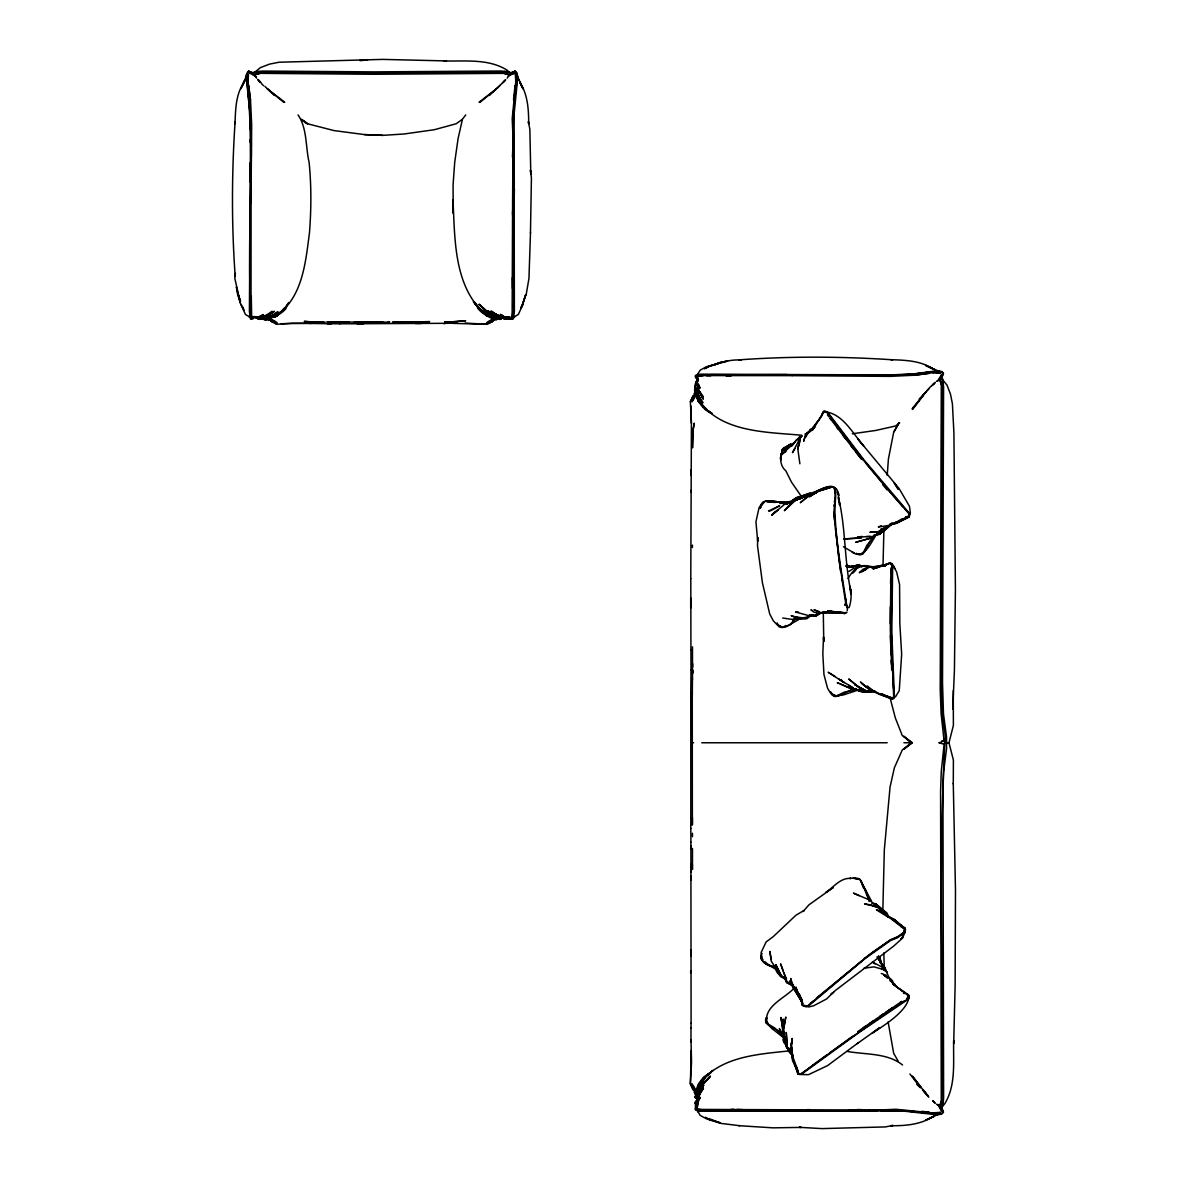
<?xml version="1.0" encoding="UTF-8"?>
<svg xmlns="http://www.w3.org/2000/svg" width="1188" height="1188" viewBox="0 0 1188 1188"><rect width="100%" height="100%" fill="white"/><g stroke="black" fill="none" stroke-linecap="round" stroke-linejoin="round"><path stroke-width="1.5" d="M250.237 129.076C251.678 110.128 246.614 91.209 247.356 72.572L248.738 71.221L251.752 72.914L248.634 71.235L246.079 75.171L249.658 110.306M251.069 194.164L251.678 124.562L250.505 100L247.698 79.462L248.426 73.983L248.04 81.779M512.607 202.94L512.132 317.642L512.919 311.39M512.889 257.885L512.86 262.103M695.633 394.134L693.109 395.96L690.362 401.707L691.416 423.418L690.777 578.69M690.807 828.481L690.807 825.007M692.485 646.836L692.515 679.402M953.281 783.976L953.4 760.127L948.989 742.767L953.385 725.437L953.281 690.54M250.015 181.898L250.178 162.563M250.193 295.99C247.609 224.651 254.737 152.807 246.97 81.779M251.039 202.94L251.054 198.544M251.084 191.951L251.024 308.227M251.128 181.942L251.114 184.927M251.336 147.06L251.336 142.382M512.592 202.94L513.038 137.942L512.206 118.755L516.201 77.71L515.354 73.983L515.785 81.779M513.023 142.382L513.023 137.942M513.84 232.803L513.691 271.696M690.792 578.675L690.926 650.341M691.089 1023.254L690.896 842.277M692.47 865.146L692.485 848.529M890.926 567.968L890.317 629.878L891.698 670.017M251.321 157.158L251.336 149.406M512.726 242.085L512.741 237.437M690.792 475.452L690.822 469.958M690.718 698.574L691.015 670.047M691 669.987L690.926 650.311M690.956 956.043L690.985 949.969M692.262 698.811L692.441 679.105M891.223 620.596L891.386 641.505M690.763 691.921L690.807 818.131M692.262 698.782L692.366 824.814M692.277 695.411L692.307 692.04M697.891 380.962L697.905 377.754M792.01 1053.429L792.648 1056.355L791.03 1045.544L792.307 1038.579L791.282 1050.712L793.302 1059.963L798.381 1072.957L795.975 1065.488L797.252 1069.052M249.822 227.665L249.777 253.668M882.996 566.171L883.902 529.907M891.282 609.993L892.114 565.919L891.208 564.018M690.659 972.853L690.688 970.745M697.401 384.541L697.891 388.253M890.376 606.771L890.302 623.908M250.208 303.623L250.104 314.508L251.292 319.245M513.81 303.846L513.884 295.99M952.835 703.756L952.776 709.117L954.424 670.151L955.419 589.545L953.905 432.863L952.405 403.816L950.504 394.223L947.014 385.105L942.737 379.922M846.272 603.979L847.386 608.004M690.985 1028.036L690.985 1039.738M249.896 257.87L249.985 303.846M890.584 583.56L890.688 578.081M250.237 142.382L250.282 139.397M691 1028.036L691.074 1023.239M823.284 611.731L823.774 641.594L823.507 636.976L822.824 653.92L823.967 674.546L827.561 688.238L830.754 693.48L836.233 695.841L843.465 694.921L858.731 689.901M512.355 277.576L512.503 288.491M514.211 189.813L514.226 174.963M513.439 277.547L513.409 283.412M251.277 295.99L251.663 317.642L250.876 311.39M513.528 157.172L513.454 166.632M514.152 197.386L514.374 311.39L513.439 318.785L509.904 318.726L511.701 319.201M941.238 384.556L939.738 379.121L941.297 384.556L940.213 689.783L941.119 713.81L944.178 741.713L944.371 740.97L941.98 741.104M512.756 266.899L512.815 264.493M250.594 129.002L249.406 311.39L250.356 318.785L252.658 319.082L255.301 316.706L253.742 317.122M513.483 113.023L513.84 149.45M697.104 1108.122L697.802 1101.083L700.281 1097.4L697.831 1102.271L698.41 1100.949L697.43 1106.845M512.771 149.406L512.444 157.158M513.765 151.797C512.013 125.334 514.879 98.619 516.438 72.572L515.057 71.221L512.028 72.914L515.057 71.221L517.062 73.107L517.79 77.205L513.647 118.696L514.315 184.927M890.762 573.938L890.881 570.418M697.505 385.209L697.727 394.164L702.954 402.658L699.836 399.168L696.495 390.169L697.935 394.683M766.631 1020.938L766.854 1022.675M696.807 393.466C692.693 390.986 696.361 385.447 696.079 381.482M513.602 151.5L513.78 311.538L512.503 319.245M514.107 192.011L514.538 189.649M495.099 319.349C494.951 318.755 493.629 320.953 495.99 318.726M513.884 196.391L514.434 191.862M513.543 111.717L514.597 99.985M514.315 194.075L513.691 215.295M246.777 76.106L246.748 79.522M941.698 378.527L943.391 373.329L941.52 371.428L937.421 370.701L914.597 373.774L890.064 374.948L700.311 374.175L695.559 375.363L695.559 377.353L697.935 379.997L695.426 376.789M941.698 378.63L941.787 377.16M697.415 377.621L697.133 381.883L700.074 388.164L698.589 384.897M944.208 740.688L944.297 739.307M887.213 475.393L888.416 459.028L893.673 432.254L899.108 422.735M891.475 641.594L893.688 697.46M812.815 428.229L821.665 416.112M941.312 1100.964L939.738 1106.414L941.267 1100.979L940.584 791.342L941.238 771.784L944.178 743.629L944.386 744.371L939.129 742.752M874.323 534.971L873.388 538.119L871.844 538.892C866.898 543.376 865.176 559.771 856.251 553.281M904.707 929.536L903.816 932.238L899.182 935.995L890.361 939.931L864.225 958.449M530.457 233.13L531.422 177.755L530.412 170.166L530.798 173.997L529.863 129.284L528.378 121.622L528.675 123.953C528.719 109.86 527.828 94.743 520.032 82.581M515.043 85.67L513.513 100M514.79 98.218L516.825 81.779M869.185 901.558C867.834 894.713 864.805 887.466 860.855 881.57M760.855 956.889C761.315 962.102 768.398 966.037 773.15 966.393L775.422 967.195C775.853 976.18 785.803 976.67 786.679 982.565L792.738 985.862L798.069 992.96L802.227 1000.771L802.806 1004.187L799.197 993.881L802.182 1000.727L800.014 996.539L801.514 999.435M760.29 508.167L762.8 502.316L766.75 500.727L787.837 502.747M893.911 696.153L892.247 699.064L879.566 694.416L876.209 691.861M697.386 381.318L697.742 378.467L697.148 381.972M698.262 1092.901L700.192 1084.674L705.182 1077.783L698.188 1088.327L696.569 1092.871L700.801 1083.901L698.024 1089.277L697.445 1093.673L698.173 1088.772L700.192 1084.674L696.911 1095.485L698.069 1094.371M873.848 535.283L873.017 538.327L867.002 545.158L862.533 554.276L858.582 554.365M942.856 1102.776L943.064 1101.231M784.021 1038.698L784.021 1036.604L783.159 1039.381C782.937 1043.673 787.258 1044.311 786.545 1047.474C790.391 1051.707 785.387 1047.252 786.04 1044.43L786.441 1046.034L783.427 1039.916M697.727 394.164C695.708 377.056 696.109 403.682 699.97 402.702L697.222 393.822L699.821 402.955L703.801 407.068L699.643 401.514L700.326 403.029L698.277 397.95M696.406 390.377L696.465 392.263M759.785 507.974C762.147 495.218 778.675 503.534 787.377 502.94M760.439 508.093L760.914 506.103M783.738 1028.689L785.803 1017.047L783.382 1030.13L785.06 1042.589L782.328 1032.728L783.13 1019.007L783.412 1028.229M700.192 1093.747L700.905 1089.337L703.816 1085.045C700.207 1090.302 695.648 1097.623 697.46 1104.276M941.49 1110.424L941.772 1104.929M269.646 317.493L269.334 320.181L268.681 319.349M267.805 318.726C268.488 321.948 270.953 318.072 269.453 316.439M792.307 1038.579L791.03 1045.544L791.312 1043.985M493.569 317.448L489.605 316.557L479.7 309.355L485.075 314.167L494.639 318.042L484.763 313.84L478.957 308.821L473.359 301.678L485.105 313.736L494.639 318.042L494.609 319.572L496.213 319.527L493.792 319.112M761.463 955.404L761.76 958.137L761.122 952.524L766.111 941.95L773.165 936.708L795.96 915.206L804.068 910.454L803.088 911.523L808.969 904.825L833.204 887.54L826.002 892.322C833.857 887.08 840.243 877.709 850.786 878.378L849.776 878.496L854.113 877.873L858.612 879.387L855.999 878.734M834.347 501.915L835.298 497.534M784.852 1036.263L784.511 1041.148L783.768 1030.159M834.021 506.029L834.407 504.351M698.024 1096.509L703.177 1087.866L698.024 1096.509L696.955 1101.128M799.524 443.169L800.192 440.377M760.751 955.434C759.785 961.656 768.532 966.453 773.7 966.765L775.779 967.893M493.822 317.849C497.713 322.453 476.759 311.568 477.517 306.489M269.438 318.993L271.235 321.532L277.027 324.265L292.129 323.255L339.768 323.819M845.871 1110.943L698.099 1111.211L695.381 1109.666L696.123 1105.805L695.307 1102.301L697.98 1099.138M256.593 78.141L254.499 74.829L259.86 73.344L373.789 74.265L503.92 73.359L509.355 74.889L507.187 78.126M695.901 1106.964L695.426 1108.642L695.485 1101.514L697.935 1099.628L695.247 1097.623L696.524 1094.534L694.876 1093.346L695.589 1091.252M847.237 610.691L847.46 608.018M691.965 401.886L695.767 395.649M941.639 374.294L937.778 381.155M766.631 1018.235L766.23 1020.863L767.983 1023.165M805.256 435.937L803.756 441.03L805.256 435.937L807.899 432.952M523.388 302.212L525.705 294.654L523.151 302.554M943.406 373.433L941.713 376.462L943.406 373.433L942.054 372.052L937.659 371.265L906.845 374.844L843.703 375.037M794.742 619.572L790.287 624.636L781.763 627.546L778.942 626.625L777.145 622.883M254.678 72.958L253.816 72.557M778.318 624.784C782.001 631.348 793.168 624.175 794.341 618.8M696.005 1091.49C697.475 1083.263 703.014 1076.283 710.825 1072.913M849.138 607.528C851.425 600.727 851.781 592.916 849.851 585.966L850.771 593.97L850.89 589.901L850.875 591.787C844.237 560.632 845.915 528.2 838.386 497.267L838.639 499.673L838.49 493.688L837.243 491.877L838.698 495.53C837.362 479.804 821.057 489.634 814.612 492.174C843.421 477.279 833.946 493.05 835.03 514.76C836.53 545.114 841.995 575.096 846.673 605.019L847.95 607.811M879.491 960.468L880.234 958.464L879.417 956.533M269.171 317.701C270.522 314.909 267.33 322.438 269.661 319.156L270.968 317.983L269.112 318.057M821.665 414.924L824.294 410.81L827.546 412.058L863.75 459.608L909.726 513.691L909.28 516.854L896.361 523.344L890.495 524.784L895.44 523.314M696.628 1093.376L696.495 1094.118M792.99 620.062L793.346 619.141M879.699 961.151L880.516 959.102L879.744 957.068M805.746 437.139L810.053 429.432L814.567 427.561L810.023 431.749L813.097 427.264L815.517 426.046L812.444 430.056L823.329 412.681L822.601 414.018M807.38 433.204L807.721 432.417L806.355 433.769M269.661 319.052L269.082 319.914L269.483 318.726M699.895 1093.821L696.836 1101.766L700.341 1092.871L703.445 1088.401L699.895 1093.821L700.341 1092.871M800.281 438.595L799.257 441L800.356 438.743M697.698 1089.114C692.337 1101.707 702.717 1074.13 705.271 1076.759L700.757 1082.268M698.099 373.478L697.415 374.755L700.163 370.151L706.429 366.765L727.695 361.078L720.849 362.162L706.028 367.538C717.136 363.365 729.269 359.192 741.282 360.023L738.698 359.875C789.886 356.177 841.55 356.415 892.767 359.801L890.911 359.697C905.538 360.157 921.086 360.662 933.56 369.26M690.362 401.722L693.109 395.96L695.485 394.134M698.247 1087.837L700.237 1083.59M939.159 379.358L940.154 377.71L941.921 378.942L942.426 384.125L941.401 685.224L942.351 713.795L945.41 736.902L944.891 742.708M244.446 80.992L242.486 85.076L246.614 75.512M694.416 396.822L692.886 399.97M700.059 1088.431L696.97 1097.088L700.489 1086.961L710.276 1076.239L700.608 1086.263L696.851 1096.643L701.143 1086.144M800.163 437.362L796.302 439.991L791.564 446.064L795.708 441.372L789.263 446.302L784.644 451.811L791.876 444.876L786.025 449.094L781.867 454.44L785.981 451.455M521.28 306.92L522.928 303.727M521.116 307.855L526.329 293.778L528.957 278.378L530.501 232.566M812.518 429.566L813.364 427.918M521.012 308.063L523.373 303.504L518.339 314.464L513.736 317.211L514.998 316.528M942.069 378.512L941.668 379.388M940.51 378.675L941.059 377.68L942.827 379.165L943.584 387.318L942.515 682.684L943.48 713.795L946.524 736.842L946.554 741.698L945.069 742.708M876.699 534.169C871.443 541.268 864.032 561.018 852.212 552.064L854.306 553.133L843.435 546.718M268.117 318.399L268.488 317.523L268.681 320.374L268.874 317.463C267.151 322.854 261.434 316.81 258.242 319.067C249.569 313.409 259.281 321.339 263.201 318.8C264.493 321.235 268.562 318.414 268.696 320.003L269.424 319.81M699.895 1083.783L698.202 1086.827L700.504 1082.565L697.326 1090.45L694.98 1091.891L695.054 1094.178L696.45 1095.336L695.366 1097.667L697.935 1099.509M851.44 567.196L857.617 564.939L859.28 564.835L861.419 567.047L863.602 565.592C873.923 567.641 875.987 566.795 886.441 564.419L890.48 562.622L892.663 565.859L891.787 632.491L894.43 697.059L893.688 698.752L892.158 699.049L877.739 693.139M848.024 578.541C852.004 571.562 859.325 562.607 868.324 567.077L865.488 566.424M872.824 537.407L873.462 536.278M899.168 422.779L893.97 431.749M881.021 532.313L881.645 531.259M794.935 448.574L792.47 452.643L799.821 438.714M852.093 567.344L853.103 566.706M286.278 306.489C288.164 310.617 267.315 320.819 277.368 315.785L269.231 318.369L271.428 321.443L269.617 319.379M761.36 505.301L763.795 502.539L759.102 507.528L755.939 521.77L757.706 541.327L757.706 537.303L757.513 545.797L762.414 582.744L769.705 613.944L773.284 620.73L777.784 625.497L779.996 626.358L778.571 625.274M800.801 437.407L801.766 435.862L800.133 437.689L797.846 449.123L799.88 463.766M288.773 302.465L283.932 309.875L287.838 304.024M886.01 527.635L884.555 529.596L887.718 526.418M766.498 1017.284C761.582 1026.046 776.997 1027.412 780.323 1033.293L784.481 1037.57L774.576 1027.887L765.859 1022.72L766.75 1017.789M509.207 72.973L509.979 72.557M805.449 434.466L808.657 431.675M890.896 523.463L888.832 526.091M285.075 307.395L278.393 314.241L273.893 316.78L259.845 317.226M906.8 998.529L907.454 997.653M700.831 1086.857L710.276 1076.239L702.167 1084.852M245.099 79.626L240.793 88.877L243.807 82.64C235.64 94.639 235.58 109.712 235.001 123.715L235.09 121.859C231.705 173.077 231.482 224.74 235.179 275.928L235.328 273.344L234.838 278.378L240.288 302.762L237.466 293.778L236.382 286.932L240.422 303.504L245.456 314.464L250.059 317.211L248.782 316.528M907.528 999.034L908.241 995.945M925.957 391.832L912.399 409.444L923.106 395.545M465.741 114.924L462.474 119.156L458.063 138.714L454.707 162.311L453.074 184.912L453.222 213.291L452.97 199.703C454.974 238.491 453.474 285.566 484.734 313.81L474.517 303.059L479.566 309.623L475.007 302.465M912.176 408.642L923.596 394.654M873.715 567.463L874.205 566.854L870.403 566.617L861.716 571.71L866.186 569.453M505.301 79.893L497.831 87.704M820.076 418.235L813.394 426.893M875.289 535.951L873.625 537.377L876.789 534.11L879.892 534.095L883.427 530.962L879.818 534.14L877.383 535.135L876.195 534.392M926.922 390.659L930.961 386.219M695.381 375.987L703.088 374.71L726.18 375.126M697.074 376.551L703.237 375.571L792.144 375.646M700.89 1082.164L706.014 1076.269M486.605 322.661L492.842 318.859M269.037 317.389L271.963 316.587M255.212 71.889L260.41 67.612L269.528 64.122L279.106 62.221L382.833 59.4L446.495 60.93L443.57 60.944C464.954 61.538 488.743 58.301 507.484 70.419L508.568 71.874M888.891 526.076L891.995 522.972M761.404 954.335L762.117 953.533M862.369 553.296L863.721 551.796M810.528 1003.415L813.29 1001.053M925.927 392.01L922.497 395.663L929.372 388.387M909.072 515.844L909.176 513.825L904.87 509.132M811.879 614.612L807.023 618.503L799.762 618.592M773.433 513.35L771.725 515.146L775.838 511.553M489.56 95.426L493.139 91.699M887.421 526.611L885.312 528.764L887.391 526.759M856.296 688.609L853.593 690.584L851.93 690.228C845.396 690.391 835.535 701.841 831.541 693.094M799.079 618.859L806.919 618.517L810.617 614.745L807.201 617.404L811.449 615.384M904.603 929.15L904.855 932.298L902.613 938.03L893.673 946.108L835.416 990.45L826.596 998.96L813.795 1005.701L808.805 1006.949L803.875 1005.568M837.792 1111.062L901.811 1110.899L937.421 1114.849L941.52 1114.121L943.391 1112.22L941.713 1109.087L943.406 1112.117L942.054 1113.498C916.007 1111.938 889.292 1109.072 862.83 1110.825M793.228 499.985L796.495 497.698L806.147 494.757M934.793 382.744L931.644 385.907M846.346 612.473C838.877 613.647 828.185 612.533 820.67 612.874L815.621 616.126L810.617 614.745M502.583 82.982L504.662 80.903M935.194 382.358L932.803 384.749L933.723 383.828M503.742 81.824L505.746 79.834M852.657 573.284L855.791 570.225M846.97 612.369L844.445 613.721L840.852 612.518L821.873 612.533L815.725 616.097L811.345 614.82M696.821 380.873C699.673 377.027 692.589 385.699 695.826 387.912C692.01 390.273 697.995 395.886 696.925 393.867M919.2 398.93L922.928 395.352M855.716 688.535L853.177 690.48L844.237 692.173L835.015 696.599L831.867 694.817L830.768 691.832M797.683 439.59L800.311 436.234L801.945 436.234M500.103 85.254L492.827 92.129L497.698 87.556M792.678 500.074L796.42 497.713L809.978 493.124M797.014 439.946L799.717 436.605L801.291 436.471M254.425 74.889L259.845 73.389M493.837 91.045L479.848 102.45M881.08 532.298L883.026 530.516M793.064 500.831L796.212 498.782L786.204 504.454L790.673 501.915M909.295 515.681L910.335 512.667L909.473 506.296L899.064 488.476L857.944 439.085L863.75 446.153C853.014 433.754 842.277 412.771 824.279 411.805M697.905 381.036L697.802 378.467L697.252 381.912L697.104 377.428M793.792 988.535C784.303 998.499 764.864 1005.701 766.527 1021.814M810.884 495.619L809.503 496.822L818.591 491.179L831.496 487.184L818.591 491.179L810.884 495.619L814.389 493.139L808.315 495.693L800.311 502.747L807.142 497.282L816.958 492.188L811.033 494.52L814.419 493.213M862.072 960.587L807.573 1005.924L802.42 1005.434L801.41 1001.157L802.256 1005.286L806.103 1006.875L809.132 1005.419L864.612 958.924L890.658 940.465L897.356 937.807L902.449 934.154L904.855 931.689L905.122 928.14L900.771 925.2L905.063 928.08L903.756 932.446L896.94 937.421L890.361 939.99L872.378 952.36L818.562 996.376M707.261 1075.244L712.949 1070.418L705.806 1076.016L700.786 1081.822L696.584 1091.698L697.178 1090.629M790.065 445.634L782.15 450.623L781.036 456.92L781.095 453.578C779.922 459.682 780.739 466.736 785.877 470.864L791.446 482.046L802.271 497.727M932.224 385.209L934.733 383.189M858.508 1042.604L827.501 1065.651L808.449 1074.68L799.301 1074.487M861.508 553.638L859.488 554.128M899.702 422.75L895.47 426.002L875.912 430.427L852.316 433.783M479.046 102.242L496.658 88.669M508.33 76.077L514.27 72.973L512.993 73.745M774.606 512.459L778.125 509.786L771.725 515.146L787.347 501.945L791.579 501.098M813.186 1064.938L807.543 1069.17M695.737 1091.03L696.614 1091.089L694.252 1092.054L695.277 1092.158M782.818 449.94L788.268 446.658M940.124 1113.483L929.565 1118.368L933.634 1116.408M833.605 992.203L831.065 994.089L832.461 993.064M852.642 1036.263L802.093 1073.254L799.42 1074.219M829.996 1052.657L886.56 1012.666L907.187 999.42L908.672 994.95L896.732 986.946L905.612 993.302M805.85 1070.269L801.321 1073.7L798.143 1074.279L795.648 1067.195L798.024 1074.264L801.558 1074.219L858.434 1032.921L907.884 999.479L909.355 996.242L907.394 994.133M813.32 1064.775L826.848 1054.944M936.486 381.289L939.797 379.195M697.534 1090.718L698.841 1083.471L696.911 1091.059M462.102 119.528L456.237 123.73L434.333 129.715L404.083 133.992L382.818 135.358L364.419 134.586L333.991 130.576L306.831 123.582L301.217 119.394M892.322 697.757L893.421 697.935M816.453 998.009L818.77 996.39M266.736 314.983L272.082 311.241C275.512 315.117 241.402 320.136 264.285 316.751L259.103 317.389L264.776 316.81L274.473 311.315L268.562 315.117L260.514 317.122M900.162 1002.434L901.781 1001.395L857.766 1031.615M798.588 619.646L789.708 624.695M880.026 1016.186L883.456 1013.824M863.231 1027.813L866.334 1025.675M869.438 1023.551L873.21 1020.952M886.203 1011.938L892.233 1007.84M858.092 1032.372L903.786 1001.217M857.068 1043.717L879.803 1027.575L872.259 1033.129C885.253 1024.843 907.944 1010.379 908.85 996.895L908.285 995.975M789.693 447.074L786.025 449.094M794.148 619.824L796.732 618.116M784.808 448.47L785.847 447.787L784.451 448.693M857.87 567.671L855.746 569.037L861.092 565.948L853.326 568.577L848.96 571.354M814.701 492.159L812.785 493.139M709.295 1073.893L705.004 1076.625L711.567 1071.576L700.816 1081.793C722.2 1056.162 758.687 1054.216 789.411 1050.86M512.919 73.775L514.196 72.988M784.808 447.46L781.853 449.836L782.417 453.519M786.946 446.257L790.614 444.223L792.678 444.891M902.375 518.725L895.069 523.032L908.3 516.29L905.449 517.285L906.385 516.869M786.56 447.282L794.044 443.436M850.653 690.035L851.9 689.322M705.924 368.057L710.394 365.562M806.8 494.193L815.324 491.832M509.815 74.116L510.81 73.567L509.325 71.785L501.128 71.013L373.7 71.889L262.622 71.057L254.47 71.8L252.985 73.567L253.98 74.116M772.334 509.904L779.566 505.791L768.532 511.003L770.938 510.647M791 445.025L785.817 447.846M704.439 368.889L707.989 367.047M824.249 411.865L827.13 412.459L863.245 459.994L885.431 486.575M896.851 523.062L909.191 516.899L908.746 513.275M788.698 445.203L790.614 444.223M886.456 564.746L889.173 563.587L873.046 568.933L877.858 567.389L871.725 567.864M695.663 1091.52L694.252 1092.158L695.336 1092.99M488.52 321.74L491.669 320.211M273.953 316.067L282.165 311.063L278.393 314.241C302.985 295.292 305.658 261.33 309.459 232.937C311.286 209.43 311.464 185.788 309.088 162.311C305.479 146.837 307.306 128.363 298.039 114.924M269.973 316.691L277.962 311.672L274.473 314.79L269.453 316.899L265.473 318.132L263.677 317.241L269.973 316.691L265.473 318.132L267.879 318.117L278.007 314.672L269.127 317.404L273.27 316.795L278.259 314.805L282.373 310.825L276.819 314.983L278.319 314.3L273.255 316.35M861.968 571.413L859.236 572.72L863.127 569.201L867.032 567.626M509.132 75.468L510.781 74.473L509.533 72.706L501.054 72.156L373.968 73.032L259.43 72.216L254.247 72.706L253.014 74.473L254.663 75.468M260.202 316.038L263.469 314.553L259.756 316.825L252.658 317.523M890.064 523.982L893.183 523.418L888.416 525.542L878.348 526.997L881.184 525.735M856.697 566.29L857.677 565.859M858.909 566.884L860.513 566.171M814.894 615.354L818.799 613.587L814.968 615.325L808.686 615.607L795.544 612.013L798.514 612.117M869.601 690.584L867.27 691.312L874.145 690.985M893.138 523.463L890.911 524.443L897.356 521.859L894.475 522.809M934.214 1116.349L925.749 1120.061L933.56 1116.289C920.997 1124.62 905.375 1125.882 890.673 1125.734L893.005 1125.437L885.342 1126.922L821.948 1128.6L799.212 1127.323L801.232 1127.397L773.076 1127.843L738.698 1125.675M259.949 316.246L260.736 315.904M877.041 534.318L880.219 532.759L872.616 536.531L866.498 536.545M272.512 316.973L278.007 314.672M805.004 434.066L808.939 432.477M515.161 71.235L509.86 72.928L511.434 72.839M696.287 393.065L697.104 393.183L694.683 392.886L694.817 394.119L698.188 394.149M713.617 365.251L719.973 362.786L712.622 365.577M864.062 690.688L861.463 690.867L867.002 691.253M875.229 691.089L866.646 692.203L858.939 691M267.879 318.117L277.042 314.464L268.087 318.028M847.95 567.285L849.658 567.018M695.277 393.391L694.445 394.03L696.569 393.807M888.089 563.765L886.04 564.449M695.485 392.812L694.252 393.391L695.336 392.56M695.336 394.208L697.148 394.357M507.217 317.166C500.564 318.859 493.243 314.508 487.986 310.811L492.278 313.721L496.688 314.434M873.893 691.861L862.503 692.025L858.345 690.896L857.944 689.456M506.118 319.26L510.365 318.829L503.95 319.127L502.079 316.647L502.94 316.632L500.594 319.26L497.46 318.102L500.549 319.379L503.088 317.241M853.133 878.348L859.637 878.868L864.656 888.743M877.308 531.972L882.476 530.368L877.858 531.868L869.898 532.298L877.308 531.972L883.724 530.115L878.467 532.046L871.309 532.179M807.142 1005.865L803.845 1005.508M695.129 394.238L695.574 394.357C697.148 400.43 703.459 410.81 712.161 413.469L704.766 408.627L710.602 412.533L709.578 411.479M697.668 376.136L703.237 375.601M785.134 625.838L785.921 625.66M259.296 317.33L258.375 317.434L261.82 316.765M886.01 565.354L876.685 567.181M863.854 968.279L873.923 966.869L885.238 969.972M848.648 567.3L849.776 567.062M795.425 617.404L791.119 615.651L799.88 618.042L807.38 617.329L794.03 619.661L782.699 618.027M861.968 536.382L857.172 537.332L870.091 536.397M792.158 375.66L890.064 376.373L914.626 375.215L935.164 372.393L940.644 373.121L932.847 372.735M932.847 371.666L914.641 374.101L895.826 375.052M871.799 903.533L875.571 903.637L882.016 909.325M696.703 393.629L694.624 393.273L695.47 394.357M939.129 742.797L943.836 741.06L941.846 741.089M885.209 565.77L883.59 566.037L885.149 565.785M250.416 73.136L252.227 72.839M935.995 1114.344L937.822 1114.062M773.284 966.156L774.16 966.007M914.626 375.215L928.957 373.418M836.144 611.79L843.747 612.681L827.62 610.914L832.699 611.568M258.063 71.785L259.593 71.592M822.363 612.503L817.73 613.097L813.929 612.147L810.929 609.771L811.983 610.409M779.788 503.519L781.348 503.326M802.197 617.745L794.148 616.884M698.306 394L697.475 394.104L698.039 396.673M854.692 878.378L858.375 878.422L861.166 880.724L868.859 900.296M497.208 317.879L498.5 317.716L497.312 316.557M739.604 1125.689L720.849 1123.388L706.429 1118.784L700.163 1115.398L697.104 1110.127L698.975 1110.691M882.031 566.023L879.833 566.201M508.494 316.973L509.786 317.196M267.567 318.161L265.681 318.236M843.851 538.907L861.315 537.956L843.881 538.966M855.449 565.592L859.384 564.849L860.676 565.696M500.014 319.305L499.465 319.349M881.184 1111.018L904.216 1110.661L938.52 1114.077M269.528 316.765L273.686 316.528L269.409 317.151L269.305 316.32M846.123 566.26L853.088 566.037L849.168 567.225L858.672 565.726M694.683 393.629L695.529 393.584L694.624 393.273L694.817 394.119M935.105 371.458L938.52 371.473M946.777 742.871L948.989 742.782L946.777 742.678M697.668 1109.414L792.144 1109.785M835.743 1111.181L822.616 1111.166M281.214 323.7L306.252 323.284M453.281 323.374L486.768 324.265L492.545 321.532L494.342 318.993M457.529 323.255L339.753 323.819M323.195 322.111L311.479 321.77L325.245 322.141M443.733 323.626L444.802 323.611M893.198 698.158L895.767 696.435L899.257 690.629L901.662 654.246L899.821 623.255L899.583 584.585L896.613 571.874L892.485 564.478L890.079 563.468L890.851 563.661M764.018 1109.844L752.524 1109.934M768.339 1110.854L756.756 1111.047M847.994 1110.513L857.454 1110.587M799.331 1110.75L820.433 1111.047M363.706 323.745L357.068 323.819M726.135 375.987L731.155 375.928M706.4 1109.83L710.78 1109.785M361.137 322.171L382.922 322.082M731.214 374.844L786.961 374.517M359.771 322.186L354.395 322.215M731.14 1109.369L734.095 1109.354M494.728 318.042L492.545 321.532L486.768 324.265L465.072 323.062M792.158 1109.77L876.699 1110.112L895.871 1109.265L935.164 1113.156L940.644 1112.414L932.847 1112.814M731.214 1110.468L742.946 1110.75M781.823 1109.815L786.991 1109.8M415.384 323.507L421.398 323.492M692.485 742.767L693.644 742.767M701.766 742.767L887.184 742.767M903.905 742.767L910.721 742.767M387.912 322.171L389.738 322.171L344.921 322.067L349.287 322.186M781.823 1110.899L772.586 1110.869M832.729 374.71L843.911 374.769M876.714 1111.196L865.176 1110.899M253.059 316.721L256.846 317.241M327.249 323.804L331.259 323.834M754.662 1111.047L750.163 1110.988M807.291 1109.607L809.488 1109.637M710.78 1110.869L718.636 1110.943M706.4 375.72L710.78 375.764M852.078 374.873L710.78 374.68M866.29 691.134L860.988 689.233L848.722 678.972L860.26 688.327L865.235 690.466L854.603 684.526L865.31 690.466M872.244 374.933L876.714 375.007M872.244 376.032L876.685 376.121M308.88 321.74L311.345 321.814L304.232 321.384L308.405 321.725M364.419 134.586L382.818 135.358M308.791 323.344L311.226 323.418M881.184 375.156L885.624 375.289M865.22 1109.83L857.469 1109.518M747.742 1110.631L750.148 1110.706M703.237 1109.948L697.074 1108.998M878.912 376.165L881.14 376.24M834.6 695.529L832.729 694.579M867.552 1109.919L872.244 1110.097M737.05 1109.414L742.946 1109.651M863.127 1110.661L703.088 1110.839L695.381 1109.562M801.811 435.268C766.483 431.942 719.052 432.744 697.846 398.604L697.044 393.555M248.738 71.221L253.831 72.928M253.386 316.572L256.266 316.736M252.465 72.839L253.935 72.928M903.563 993.391L904.558 993.45M254.351 317.3L257.187 317.493M511.137 317.523L504.024 316.825L500.341 314.345L503.593 315.978M847.103 1051.395C865.458 1054.781 887.391 1052.746 902.524 1064.983M864.76 565.547C874.591 567.834 875.912 566.409 885.862 564.463L890.361 562.756L892.173 566.394L891.149 625.72M769.379 501.885L766.839 501.633L787.109 502.153M503.92 73.359L509.355 74.889M770.656 502.004L775.2 502.479M825.333 612.266L831.244 611.419L822.081 613.157L813.973 609.8L819.26 611.686M921.725 1111.329L928.957 1112.102M504.172 71.562L505.702 71.77M493.347 316.691L496.614 317.181L491.713 316.454M869.096 904.647L864.612 903.949L877.011 906.741L886.382 914.27M838.773 682.981L837.273 682.758L852.821 689.426L840.213 683.813M846.599 564.835L849.272 567.448M511.553 72.839L513.365 73.136M505.36 319.32L503.727 318.25M945.069 742.842L946.554 743.658L946.554 748.737L943.614 771.799L942.945 791.356L943.614 1098.202L942.841 1106.384L941.059 1107.869L940.51 1106.874M893.495 983.337L896.985 987.317L894.995 985.268M841.668 680.189L840.213 679.907L853.222 687.986L848.856 685.372C848.945 689.04 868.057 692.248 858.523 690.08M784.644 977.353L781.496 976.105L785.327 978.704M874.101 903.608L875.957 903.994L886.649 912.83L888.876 917.002L894.445 919.616L902.746 926.67L894.401 919.542L895.084 920.106M851.93 690.228L853.593 690.584M846.495 564.835L850.356 567.032M846.97 566.171L850.118 566.943M498.425 317.716L486.753 313.929L492.218 316.602L487.615 314.434L493.05 315.993M695.247 1091.237L693.183 1089.426L695.93 1091.52M939.812 1106.355L936.5 1104.246M509.904 318.726L511.583 319.201M277.146 322.646L270.938 318.859M249.599 72.988L256.459 76.849M792.01 445.144L789.99 444.564L785.313 447.089L782.684 448.886L782.253 451.202M710.899 1119.987L719.973 1122.764L708.894 1118.591M889.545 917.76L887.57 916.824M491.03 316.721L493.569 317.582M881.303 973.477L886.278 975.318M879.788 693.554L892.158 698.009L881.838 694.134L884.243 694.802C877.59 694.475 871.591 691.134 867.27 686.115L874.724 691.758L867.641 688.387L860.483 681.971L862.711 684.169M944.891 742.842C938.253 862.934 943.792 985.639 941.921 1106.592L940.154 1107.84L939.159 1106.191M870.596 904.87L875.972 907.083M859.176 895.693L853.43 893.124L869.497 899.969L883.412 912.146L879.922 910.008L885.431 913.023M274.606 323.151L277.012 324.265M933.634 369.141L929.565 367.181L939.114 371.309M776.224 969.586L767.76 964.404M272.943 322.334L269.438 319.141M931.986 368.503L925.749 365.488L935.001 369.795M272.111 320.211L275.274 321.74M888.787 977.665L883.842 975.2L887.54 978.199M489.753 316.29L485.491 314.122L493.391 317.3L494.371 319.305L494 317.716M872.794 962.206L881.169 966.616L885.58 970.448M790.317 983.783L786.887 981.451L780.59 963.854L783.323 971.19M782.729 1035.149L784.229 1035.966M865.993 686.575L867.047 687.154L862.25 683.932L865.993 686.575L863.825 685.268M880.872 909.518L876.937 906.414M768.369 964.404L770.611 965.74M835.09 676.462L828.17 672.26L844.252 682.684L839.055 679.016M892.233 982.936L894.787 984.11L895.143 985.788M881.823 965.428L884.169 966.898M881.645 964.775L885.312 967.819M900.846 926.447L902.494 927.516M887.436 972.096L882.12 968.903L886.144 971.16L889.723 979.179M872.423 962.087L875.021 963.928M707.231 409.771L700.385 403.088L703.563 406.86L698.559 398.648M888.609 916.468L894.713 919.809M890.599 918.413C928.808 948.425 882.729 909.459 876.477 909.889L887.525 916.765M267.137 88.669L284.749 102.227M283.947 102.45L269.958 91.045M892.218 982.328L889.931 980.471L894.208 983.827M833.649 487.451L833.961 487.199C837.406 498.232 831.971 510.112 834.852 521.606M894.594 985.446L892.767 983.946L907.587 995.143M691.98 1083.708L695.767 1089.901M889.515 978.066L892.381 980.56L893.807 984.02M786.411 1044.133L787.213 1044.846M764.998 961.745L767.017 963.572M267.315 88.699L270.968 92.129L264.909 86.397M916.72 1084.243L920.448 1087.822M784.719 1038.594L781.763 1035.134L784.719 1038.475L772.022 1028.674L767.196 1023.239M795.663 989.931L796.613 990.866L795.708 989.975M258.048 79.834L261.212 82.982M794.059 987.243L789.812 980.902L794.104 987.287L792.337 983.426M934.793 1102.806L932.803 1100.801L933.723 1101.722M257.662 79.433L260.053 81.824L259.132 80.903M932.803 1100.801L935.194 1103.192M261.509 83.665L263.617 85.788M882.714 910.008L887.495 913.958M270.656 91.699L274.235 95.426M928.229 1095.945L922.497 1089.886L928.214 1095.989M906.489 510.706L908.256 512.577M845.915 565.77L847.118 567.077M923.596 1090.896L925.898 1093.391M905.167 509.251L894.401 496.985M789.203 1049.153L787.614 1047.341M902.123 505.836L903.667 507.588M889.946 491.847L901.841 505.732M887.792 489.367L889.767 491.669M894.222 496.851L865.889 463.246M882.743 484.793L887.065 489.857M920.952 1087.228L912.384 1076.12L928.838 1097.237M863.26 459.86L846.539 438.535M258.494 79.893L260.514 82.403M855.999 452.212L861.449 459.043L850.89 445.634M843.911 435.343L827.516 412.756L823.254 411.449L821.235 416.439M830.961 419.646L829.818 418.072L853.697 449.242M843.213 435.758L845.767 439.055M909.904 1073.982L920.136 1087.154M924.175 1091.401L925.957 1093.717M937.778 1104.395L941.639 1111.255M798.915 1073.982L798.722 1073.12M836.753 427.309L838.164 429.18M800.935 998.455L796.509 989.574L798.009 992.916L794.059 987.005L797.014 992.01L794.564 988.52M847.801 566.32L848.529 567.285M781.377 1033.664L779.313 1028.556L780.858 1032.016M762.34 958.865L763.038 959.815M827.442 414.835L828.897 416.78M518.696 79.626L519.29 80.413M877.65 957.677L879.254 959.859M776.907 969.423L781.615 976.194L775.809 964.597L780.679 975.289L771.279 961.255L769.794 951.38L771.368 959.518M792.307 1053.786L792.812 1055.701L790.748 1049.093L791.787 1052.226M699.643 391.431L703.385 396.777C698.856 395.782 695.574 375.037 698.202 388.194M776.804 970.507L780.427 976.462L785.149 978.674L786.59 982.491L791.832 984.986L801.722 1001.692L792.723 987.243L790.718 978.452L791.772 982.149M876.967 956.904L879.462 960.617M878.17 957.974L882.833 965.131L879.966 962.325L885.981 969.72M697.683 1111.285L698.099 1112.072M786.575 979.194L783.857 972.794M866.23 891.149L865.503 889.901L871.457 901.039M517.181 75.512L521.309 85.076L520.002 82.343M890.525 978.912L891.52 981.496M898.202 1061.226L893.673 1053.296L888.119 1021.947M696.227 1093.331L696.747 1094.267M240.941 304.217L243.362 308.702M781.689 1034.481L783.026 1036.946L781.704 1034.184M942.069 1107.038L941.564 1106.206L944.222 1104.543C956.325 1085.817 953.088 1062.013 953.682 1040.629L953.697 1043.554L955.137 985.372L955.479 890.168L953.266 783.144M847.356 607.514L845.96 604.841L841.772 577.68M242.352 306.653L244.193 310.187M834.555 488.565L835.223 493.317M878.452 955.88L881.065 961.835M692.886 1085.58L694.416 1088.728M519.988 82.64L522.987 88.877L520.032 82.106M796.435 1066.765L791.55 1053.192L791.52 1047.014L791.683 1051.959M827.561 412.681L828.303 414.374M878.348 956.607L879.165 958.464M943.406 1112.117L941.698 1107.023M698.381 384.645L698.722 385.432M699.138 400.727L699.97 402.702M879.476 956.622L880.293 958.568M698.084 389.738L703.311 399.168L697.816 389.471L697.193 383.16L697.297 383.991M862.28 885.06L863.379 887.867M240.555 301.01L238.09 294.654L240.332 300.534M780.204 1032.951L780.917 1034.941L780.323 1033.293M796.717 1067.507L797.98 1070.982M268.117 319.141L268.933 319.943M881.08 962.577L880.263 959.652L880.872 963.26M840.51 571.19L834.822 523.863M890.347 698.871L895.307 717.864L902.301 735.624L912.221 742.767L903.771 749.316L910.884 742.767L903.771 736.233L912.221 742.767L902.301 749.925L894.371 767.775L890.035 787.139L884.318 849.955L882.877 908.761M697.43 1100.444L696.762 1097.816L697.401 1100.489M695.589 383.175L695.767 384.14M697.118 1098.261L697.757 1101.365L697.638 1097.875M842.441 581.303L839.055 559.652M783.516 1033.619L780.932 1017.433L783.531 1033.337M941.49 375.111L941.787 376.923M845.529 598.247L846.123 602.138M838.802 557.855L835.595 529.046M696.896 1098.351L697.311 1101.202M250.49 100L248.752 85.67M942.841 382.759L943.034 384.288M781.11 459.875L780.783 456.771L780.932 459.132M834.199 512.177L834.926 523.938M893.777 692.663L894 695.232M941.698 1106.919L941.787 1108.389M893.495 688.431L892.47 667.508M250.282 117.36L250.015 111.717M891.238 660.216L891.416 664.137M892.158 660.528L891.163 629.952M690.926 405.91L691.386 423.403M890.777 647.891L891.03 654.736M890.673 644.713L890.406 635.565M691.253 1050.355L690.362 1083.827L693.109 1089.604L695.485 1091.416L693.109 1089.604L690.362 1083.827L691.55 1062.146L690.985 1039.723M883.842 952.91L884.228 967.359M697.608 1097.667L697.683 1100.741M691.015 1040.777L691.03 1041.846M512.771 250.609L512.83 253.668M512.533 211.33L512.607 215.325M690.911 490.392L690.926 492.367M512.726 303.846L512.771 308.227M690.911 842.277L690.807 828.452M690.971 876.165L691 880.07M692.456 833.248L692.47 836.708M690.941 845.722L690.956 848.796M512.696 220.686L512.711 222.468M692.634 663.661L692.649 666.914M692.545 864.879L692.559 869.497M690.926 864.433L690.941 872.259M692.441 545.114L692.441 547.505M692.426 817.671L692.426 824.606M690.688 597.861L690.703 608.241M690.807 818.101L690.807 825.036M791.861 1056.667L795.812 1067.641L792.47 1060.29L792.025 1055.226L788.134 1049.242C788.387 1053.474 792.723 1053.414 791.861 1056.667M692.619 670.21L692.589 673.492L692.619 670.24M845.217 605.42L845.292 603.935L845.217 605.42M786.263 1032.58L787.154 1046.48L786.263 1032.58M692.871 430.442L692.515 447.891L692.946 430.917L694.312 423.18L692.871 430.442M697.519 398.633L698.841 402.064L697.519 398.633M909.013 997.445L908.315 999.286L909.013 997.445M696.361 390.674L699.628 398.871L696.346 390.748M798.054 447.906L797.846 449.123L799.019 443.436L798.054 447.906M905.048 930.872L904.395 933.426L905.048 930.872M781.511 454.677L780.412 458.434L781.853 453.623L781.511 454.677M700.207 1087.466L698.217 1092.411L700.207 1087.466M886.085 528.734C876.789 536.649 890.599 526.017 891.46 524.16L886.174 528.69M903.296 935.892L900.994 939.114L903.296 935.892M908.969 997.95L907.454 999.865L908.969 997.95M497.668 318.785C494.282 321.785 498.44 317.196 497.668 318.785M493.659 317.092L486.412 315.785L493.659 317.092M790.213 504.41L784.347 510.721L794.727 500.965L800.296 497.935L795.425 500.371L805.82 495.871L799.806 498.915C823.596 487.422 790.659 501.069 790.213 504.41M888 526.655L880.546 529.551L888 526.655M872.081 537.748L855.791 542.292L872.081 537.748M273.626 314.612L267.924 317.315L273.626 314.612M276.522 314.597L271.517 316.78L276.522 314.597M274.176 314.998L266.053 318.28L274.176 314.998M465.533 320.745L453.341 321.77L465.533 320.745M784.748 503.207L782.595 503.445L784.793 503.207M401.009 322.141L392.337 322.275L429.655 321.651L400.029 322.171L401.009 322.141M454.915 321.696L444.847 321.993L454.915 321.696M363.974 60.246L359.801 60.484L367.612 60.068L363.974 60.246M697.163 393.57L696.287 393.614L697.163 393.57M345.263 322.186L335.358 322.171L345.263 322.186M871.665 691.104L868.562 690.332L871.665 691.104M781.006 626.462L779.759 626.284L781.006 626.462M335.595 322.2L327.086 321.978L335.595 322.2M813.528 615.577L808.79 615.547L813.528 615.577M499.049 317.686L489.204 314.018L479.18 304.351L489.798 313.81L500.029 317.656L489.901 314.137L479.18 304.351L489.085 313.483L499.049 317.686M827.576 611.924L823.522 611.686L827.576 611.924M504.692 317.79L495.812 314.285L491.342 311.182L496.747 314.731L504.692 317.79M495.812 318.057L486.055 313.721L480.709 309.444L486.842 313.825L495.812 318.057M495.351 316.409L489.901 314.137L495.351 316.409M499.435 316.602L490.807 311.449L499.435 316.602M711.122 1120.433L705.33 1117.433L711.122 1120.433M696.346 394.164L696.643 395.663L696.346 394.164M307.558 123.701L301.693 119.513L307.558 123.701M834.912 487.986L836.085 489.471L834.912 487.986M892.158 564.092L892.812 566.438L892.158 564.092M786.872 1047.89L787.585 1048.737L786.872 1047.89M700.014 398.336L697.311 392.619L700.014 398.336M789.946 1051.335L788.773 1048.202L789.946 1051.335M801.499 999.182L800.682 997.979L801.529 999.242M898.069 489.04L894.297 483.041L898.083 489.04M700.163 401.737L696.524 392.575L700.163 401.737M893.985 566.81L893.51 565.963L894.757 568.562L893.985 566.81M700.029 401.217L697.846 396.213L700.029 401.217M793.139 1058.389L791.55 1053.192L793.139 1058.389M780.724 1034.555L780.085 1032.446L780.724 1034.555M797.222 991.787L795.99 987.287L797.222 991.787M695.589 1103.919L695.381 1103.177L695.589 1103.919M839.381 502.257L839.144 500.683L839.589 504.93L839.381 502.257M246.569 81.764L246.213 79.344L246.525 81.824M695.322 1097.073L695.262 1096.168L695.322 1097.073"/></g></svg>
